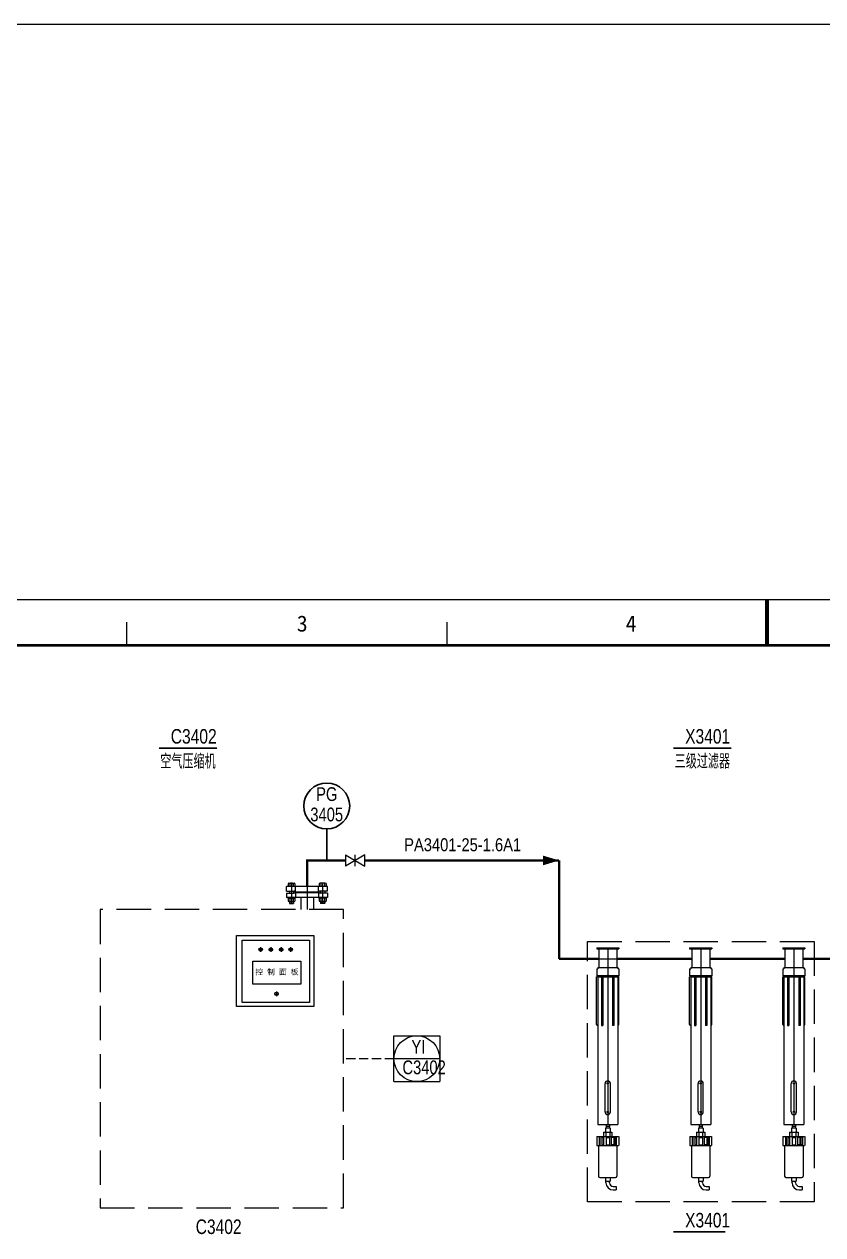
# Model space of a CAD drawing. Header units: millimetres. Extents: x 9671 to 25689, y -17516 to -2951.
# Drawn here: x 24523.6 to 24697.8, y -3214.5 to -2950.5 of the extents above; entities that cross this region are included whole.
import ezdxf
from ezdxf.enums import TextEntityAlignment as Align

# ---------------------------------------------------------------- set-up
doc = ezdxf.new("R2010")
doc.units = ezdxf.units.MM
doc.linetypes.add('CENTER', pattern=[50.8, 31.75, -6.35, 6.35, -6.35])
doc.linetypes.add('DASH', pattern=[0.35, 0.25, -0.1])
for name, color, linetype in [('instrument', 3, 'Continuous'), ('LAYER1', 3, 'CENTER'), ('PUB_TEXT', 7, 'Continuous'), ('sb', 2, 'Continuous'), ('信号线', 6, 'DASH'), ('图框', 4, 'Continuous')]:
    doc.layers.add(name, color=color, linetype=linetype)
doc.layers.add('放空气管', color=7, linetype='o_LINE', lineweight=30)
doc.styles.add('QSDI', font='SimSun.ttf', dxfattribs={"width": 0.8})
doc.styles.add('SEI', font='vcadtxt1.shx', dxfattribs={"width": 0.8, "bigfont": 'vcadhz.shx'})
doc.styles.add('XUE 100', font='vcadtxt1.shx', dxfattribs={"width": 0.85, "bigfont": 'vcadhz.shx'})
doc.styles.add('标准绘图汉字', font='VCADTXT1', dxfattribs={"width": 0.8, "bigfont": 'VCADHZ'})
doc.linetypes.add('o_LINE', pattern='A,0.5,-0.2,["o",Standard,S=0.1,R=0,X=-0.1,Y=-0.05],-0.2', length=0.9)

# ---------------------------------------------------------------- blocks, each defined once
blk = doc.blocks.new('2#图框，横')
for p, q in [((7777.69, 420), (8371.69, 420)), ((7942.44, 415), (7942.44, 410)), ((8012.32, 415), (8012.32, 410))]:
    blk.add_line(p, q)
for const_width in [0.8, 0.5]:
    blk.add_lwpolyline([(8082.19, 410), (8082.19, 420)], dxfattribs=dict(const_width=const_width))
blk.add_lwpolyline([(7802.69, 10, 1, 1, 0), (7802.69, 410, 0.6, 0.6, 0), (8361.69, 410, 0.6, 0.6, 0), (8361.69, 10, 0.6, 0.6, 0)], format="xyseb", close=True)
at = {"style": 'QSDI'}
for s, p in [('3', (7979.61, 412.98)), ('4', (8051.36, 412.98))]:
    blk.add_text(s, height=3.5, dxfattribs=at).set_placement(p)

msp = doc.modelspace()

# ---------------------------------------------------------------- linework, layer by layer
for p, q in [((24589.81, -3138.61), (24580.86, -3138.61)), ((24580.86, -3139.58), (24580.86, -3138.61)), ((24581.19, -3137.93), (24581.19, -3138.61)), ((24581.36, -3137.86), (24582.51, -3137.86)), ((24581.56, -3137.93), (24581.56, -3138.61)), ((24582.31, -3137.93), (24582.31, -3138.61)), ((24582.69, -3137.93), (24582.69, -3138.61)), ((24582.82, -3139.58), (24582.82, -3138.61)), ((24587.85, -3139.58), (24587.85, -3138.61)), ((24587.98, -3137.93), (24587.98, -3138.61)), ((24589.31, -3137.86), (24588.16, -3137.86)), ((24588.36, -3137.93), (24588.36, -3138.61)), ((24589.11, -3137.93), (24589.11, -3138.61)), ((24589.48, -3137.93), (24589.48, -3138.61)), ((24589.81, -3139.58), (24589.81, -3138.61)), ((24580.86, -3139.58), (24582.47, -3139.58)), ((24580.86, -3140.01), (24582.47, -3140.01)), ((24580.86, -3140.01), (24580.86, -3140.98)), ((24589.81, -3140.98), (24580.86, -3140.98)), ((24581.1, -3141.1), (24581.1, -3140.98)), ((24581.1, -3141.1), (24582.77, -3141.1)), ((24581.19, -3141.1), (24581.19, -3141.78)), ((24581.36, -3141.85), (24582.51, -3141.85)), ((24581.47, -3139.58), (24581.47, -3140.01)), ((24581.47, -3141.85), (24581.47, -3142.23)), ((24581.56, -3141.1), (24581.56, -3141.78)), ((24582.31, -3141.1), (24582.31, -3141.78)), ((24582.4, -3139.58), (24582.4, -3140.01)), ((24582.4, -3141.85), (24582.4, -3142.23)), ((24582.69, -3141.1), (24582.69, -3141.78)), ((24582.76, -3139.72), (24587.91, -3139.72)), ((24582.76, -3139.72), (24582.76, -3139.87)), ((24582.76, -3139.87), (24587.91, -3139.87)), ((24582.77, -3141.1), (24582.77, -3140.98)), ((24582.82, -3140.01), (24582.82, -3140.98)), ((24583.94, -3140.98), (24583.94, -3143.63)), ((24586.72, -3140.98), (24586.72, -3143.63)), ((24587.85, -3140.01), (24587.85, -3140.98)), ((24587.89, -3141.1), (24587.89, -3140.98)), ((24589.57, -3141.1), (24587.89, -3141.1)), ((24587.91, -3139.72), (24587.91, -3139.87)), ((24587.98, -3141.1), (24587.98, -3141.78)), ((24589.31, -3141.85), (24588.15, -3141.85)), ((24589.81, -3139.58), (24588.2, -3139.58)), ((24589.81, -3140.01), (24588.2, -3140.01)), ((24588.27, -3139.58), (24588.27, -3140.01)), ((24588.27, -3141.85), (24588.27, -3142.23)), ((24588.36, -3141.1), (24588.36, -3141.78)), ((24589.11, -3141.1), (24589.11, -3141.78)), ((24589.19, -3139.58), (24589.19, -3140.01)), ((24589.19, -3141.85), (24589.19, -3142.23)), ((24589.48, -3141.1), (24589.48, -3141.78)), ((24589.57, -3141.1), (24589.57, -3140.98)), ((24589.81, -3140.01), (24589.81, -3140.98)), ((24581.47, -3142.23), (24581.51, -3142.26)), ((24581.47, -3142.23), (24582.4, -3142.23)), ((24581.51, -3142.26), (24582.37, -3142.26)), ((24582.4, -3142.23), (24582.37, -3142.26)), ((24588.27, -3142.23), (24588.3, -3142.26)), ((24589.19, -3142.23), (24588.27, -3142.23)), ((24589.16, -3142.26), (24588.3, -3142.26)), ((24589.19, -3142.23), (24589.16, -3142.26)), ((24648.52, -3151.98), (24648.52, -3152.2)), ((24648.52, -3151.98), (24653.33, -3151.98)), ((24648.52, -3152.2), (24653.33, -3152.2)), ((24648.96, -3152.2), (24648.96, -3156.22)), ((24652.89, -3152.2), (24652.89, -3156.22)), ((24653.33, -3151.98), (24653.33, -3152.2)), ((24668.79, -3151.98), (24668.79, -3152.2)), ((24668.79, -3151.98), (24673.61, -3151.98)), ((24668.79, -3152.2), (24673.61, -3152.2)), ((24669.24, -3152.2), (24669.24, -3156.22)), ((24673.17, -3152.2), (24673.17, -3156.22)), ((24673.61, -3151.98), (24673.61, -3152.2)), ((24689.12, -3151.98), (24689.12, -3152.2)), ((24689.12, -3151.98), (24693.93, -3151.98)), ((24689.12, -3152.2), (24693.93, -3152.2)), ((24689.56, -3152.2), (24689.56, -3156.22)), ((24693.49, -3152.2), (24693.49, -3156.22)), ((24693.93, -3151.98), (24693.93, -3152.2)), ((24648.52, -3156.54), (24648.52, -3158.03)), ((24648.52, -3156.54), (24648.74, -3156.54)), ((24648.74, -3156.22), (24653.11, -3156.22)), ((24648.74, -3156.22), (24648.74, -3156.54)), ((24653.11, -3156.22), (24653.11, -3156.54)), ((24653.33, -3156.54), (24653.11, -3156.54)), ((24653.33, -3156.54), (24653.33, -3158.03)), ((24668.79, -3156.54), (24668.79, -3158.03)), ((24668.79, -3156.54), (24669.02, -3156.54)), ((24669.02, -3156.22), (24673.39, -3156.22)), ((24669.02, -3156.22), (24669.02, -3156.54)), ((24673.39, -3156.22), (24673.39, -3156.54)), ((24673.61, -3156.54), (24673.39, -3156.54)), ((24673.61, -3156.54), (24673.61, -3158.03)), ((24689.12, -3156.54), (24689.12, -3158.03)), ((24689.12, -3156.54), (24689.34, -3156.54)), ((24689.34, -3156.22), (24693.71, -3156.22)), ((24689.34, -3156.22), (24689.34, -3156.54)), ((24693.71, -3156.22), (24693.71, -3156.54)), ((24693.93, -3156.54), (24693.71, -3156.54)), ((24693.93, -3156.54), (24693.93, -3158.03)), ((24648.52, -3158.03), (24648.74, -3158.26)), ((24648.52, -3158.03), (24653.33, -3158.03)), ((24648.74, -3158.26), (24648.74, -3190.52)), ((24648.74, -3158.26), (24653.11, -3158.26)), ((24653.33, -3158.03), (24653.11, -3158.26)), ((24653.11, -3158.26), (24653.11, -3190.52)), ((24668.79, -3158.03), (24669.02, -3158.26)), ((24668.79, -3158.03), (24673.61, -3158.03)), ((24669.02, -3158.26), (24669.02, -3190.52)), ((24669.02, -3158.26), (24673.39, -3158.26)), ((24673.61, -3158.03), (24673.39, -3158.26)), ((24673.39, -3158.26), (24673.39, -3190.52)), ((24689.12, -3158.03), (24689.34, -3158.26)), ((24689.12, -3158.03), (24693.93, -3158.03)), ((24689.34, -3158.26), (24689.34, -3190.52)), ((24689.34, -3158.26), (24693.71, -3158.26)), ((24693.93, -3158.03), (24693.71, -3158.26)), ((24693.71, -3158.26), (24693.71, -3190.52)), ((24648.74, -3190.52), (24653.11, -3190.52)), ((24669.02, -3190.52), (24673.39, -3190.52)), ((24689.34, -3190.52), (24693.71, -3190.52))]:
    msp.add_line(p, q)
at = {"color": 1}
for p, q in [((24581.51, -3141.85), (24581.51, -3142.26)), ((24582.37, -3141.85), (24582.37, -3142.26)), ((24588.3, -3141.85), (24588.3, -3142.26)), ((24589.16, -3141.85), (24589.16, -3142.26)), ((24574.7, -3152.34), (24575.69, -3152.34)), ((24575.19, -3151.84), (24575.19, -3152.84)), ((24576.94, -3152.34), (24577.93, -3152.34)), ((24577.43, -3151.84), (24577.43, -3152.84)), ((24579.18, -3152.34), (24580.17, -3152.34)), ((24579.66, -3151.84), (24579.66, -3152.84)), ((24581.26, -3152.34), (24582.26, -3152.34)), ((24581.75, -3151.84), (24581.75, -3152.84)), ((24578.16, -3161.98), (24579.15, -3161.98)), ((24578.65, -3161.48), (24578.65, -3162.48))]:
    msp.add_line(p, q, dxfattribs=at)
at = {"color": 1, "linetype": 'CENTER', "ltscale": 5}
for p, q in [((24650.92, -3151.98), (24650.92, -3190.53)), ((24671.2, -3151.98), (24671.2, -3190.53)), ((24691.53, -3151.98), (24691.53, -3190.53)), ((24648.96, -3154.39), (24652.89, -3154.39))]:
    msp.add_line(p, q, dxfattribs=at)
at = {"color": 3, "ltscale": 5}
for p, q in [((24648.49, -3168.67), (24648.49, -3158.26)), ((24648.74, -3158.26), (24648.49, -3158.26)), ((24649.57, -3158.26), (24649.57, -3168.91)), ((24649.86, -3158.26), (24649.86, -3168.91)), ((24651.99, -3158.26), (24651.99, -3168.91)), ((24652.28, -3158.26), (24652.28, -3168.91)), ((24653.11, -3158.26), (24653.36, -3158.26)), ((24653.36, -3168.67), (24653.36, -3158.26)), ((24668.77, -3168.67), (24668.77, -3158.26)), ((24669.02, -3158.26), (24668.77, -3158.26)), ((24669.85, -3158.26), (24669.85, -3168.91)), ((24670.14, -3158.26), (24670.14, -3168.91)), ((24672.27, -3158.26), (24672.27, -3168.91)), ((24672.56, -3158.26), (24672.56, -3168.91)), ((24673.39, -3158.26), (24673.63, -3158.26)), ((24673.63, -3168.67), (24673.63, -3158.26)), ((24689.09, -3168.67), (24689.09, -3158.26)), ((24689.34, -3158.26), (24689.09, -3158.26)), ((24690.17, -3158.26), (24690.17, -3168.91)), ((24690.46, -3158.26), (24690.46, -3168.91)), ((24692.59, -3158.26), (24692.59, -3168.91)), ((24692.88, -3158.26), (24692.88, -3168.91)), ((24693.71, -3158.26), (24693.96, -3158.26)), ((24693.96, -3168.67), (24693.96, -3158.26)), ((24649.57, -3168.91), (24649.86, -3168.91)), ((24652.28, -3168.91), (24651.99, -3168.91)), ((24669.85, -3168.91), (24670.14, -3168.91)), ((24672.56, -3168.91), (24672.27, -3168.91)), ((24690.17, -3168.91), (24690.46, -3168.91)), ((24692.88, -3168.91), (24692.59, -3168.91)), ((24650.34, -3187.75), (24650.34, -3181.54)), ((24651.5, -3187.75), (24651.5, -3181.54)), ((24670.62, -3187.75), (24670.62, -3181.54)), ((24671.78, -3187.75), (24671.78, -3181.54)), ((24690.95, -3187.75), (24690.95, -3181.54)), ((24692.11, -3187.75), (24692.11, -3181.54))]:
    msp.add_line(p, q, dxfattribs=at)
at = {"color": 3, "linetype": 'Continuous'}
for p, q in [((24650, -3192.13), (24650, -3193.12)), ((24650, -3192.13), (24651.85, -3192.13)), ((24651.44, -3191.31), (24650.41, -3191.31)), ((24650.41, -3191.31), (24650.41, -3192.13)), ((24650.41, -3192.13), (24651.44, -3192.13)), ((24650.5, -3192.13), (24650.5, -3193.12)), ((24650.57, -3190.52), (24650.57, -3191.31)), ((24650.57, -3190.88), (24651.28, -3190.88)), ((24651.28, -3190.52), (24651.28, -3191.31)), ((24651.35, -3192.13), (24651.35, -3193.12)), ((24651.44, -3191.31), (24651.44, -3192.13)), ((24651.85, -3192.13), (24651.85, -3193.12)), ((24670.28, -3192.13), (24670.28, -3193.12)), ((24670.28, -3192.13), (24672.13, -3192.13)), ((24671.72, -3191.31), (24670.69, -3191.31)), ((24670.69, -3191.31), (24670.69, -3192.13)), ((24670.69, -3192.13), (24671.72, -3192.13)), ((24670.78, -3192.13), (24670.78, -3193.12)), ((24670.85, -3190.52), (24670.85, -3191.31)), ((24670.85, -3190.88), (24671.56, -3190.88)), ((24671.56, -3190.52), (24671.56, -3191.31)), ((24671.63, -3192.13), (24671.63, -3193.12)), ((24671.72, -3191.31), (24671.72, -3192.13)), ((24672.13, -3192.13), (24672.13, -3193.12)), ((24690.6, -3192.13), (24690.6, -3193.12)), ((24690.6, -3192.13), (24692.45, -3192.13)), ((24692.04, -3191.31), (24691.01, -3191.31)), ((24691.01, -3191.31), (24691.01, -3192.13)), ((24691.01, -3192.13), (24692.04, -3192.13)), ((24691.1, -3192.13), (24691.1, -3193.12)), ((24691.17, -3190.52), (24691.17, -3191.31)), ((24691.17, -3190.88), (24691.88, -3190.88)), ((24691.88, -3190.52), (24691.88, -3191.31)), ((24691.95, -3192.13), (24691.95, -3193.12)), ((24692.04, -3191.31), (24692.04, -3192.13)), ((24692.45, -3192.13), (24692.45, -3193.12)), ((24648.54, -3193.12), (24648.54, -3195.06)), ((24648.54, -3193.12), (24653.27, -3193.12)), ((24649.07, -3193.3), (24649.3, -3193.3)), ((24649.07, -3193.3), (24649.07, -3194.95)), ((24649.3, -3194.95), (24649.3, -3193.3)), ((24649.61, -3193.3), (24650.07, -3193.3)), ((24649.61, -3193.3), (24649.61, -3194.95)), ((24650.07, -3194.95), (24650.07, -3193.3)), ((24650.55, -3193.3), (24651.3, -3193.3)), ((24650.55, -3193.3), (24650.55, -3194.92)), ((24650.55, -3194.92), (24651.3, -3194.92)), ((24651.3, -3193.3), (24651.3, -3194.92)), ((24651.78, -3194.95), (24651.78, -3193.3)), ((24652.24, -3193.3), (24651.78, -3193.3)), ((24652.24, -3193.3), (24652.24, -3194.95)), ((24652.55, -3194.95), (24652.55, -3193.3)), ((24652.78, -3193.3), (24652.55, -3193.3)), ((24652.78, -3193.3), (24652.78, -3194.95)), ((24653.31, -3193.12), (24653.31, -3195.06)), ((24668.82, -3193.12), (24668.82, -3195.06)), ((24668.82, -3193.12), (24673.55, -3193.12)), ((24669.35, -3193.3), (24669.57, -3193.3)), ((24669.35, -3193.3), (24669.35, -3194.95)), ((24669.57, -3194.95), (24669.57, -3193.3)), ((24669.89, -3193.3), (24670.35, -3193.3)), ((24669.89, -3193.3), (24669.89, -3194.95)), ((24670.35, -3194.95), (24670.35, -3193.3)), ((24670.82, -3193.3), (24671.58, -3193.3)), ((24670.82, -3193.3), (24670.82, -3194.92)), ((24670.82, -3194.92), (24671.58, -3194.92)), ((24671.58, -3193.3), (24671.58, -3194.92)), ((24672.06, -3194.95), (24672.06, -3193.3)), ((24672.51, -3193.3), (24672.06, -3193.3)), ((24672.51, -3193.3), (24672.51, -3194.95)), ((24672.83, -3194.95), (24672.83, -3193.3)), ((24673.06, -3193.3), (24672.83, -3193.3)), ((24673.06, -3193.3), (24673.06, -3194.95)), ((24673.59, -3193.12), (24673.59, -3195.06)), ((24689.14, -3193.12), (24689.14, -3195.06)), ((24689.14, -3193.12), (24693.87, -3193.12)), ((24689.67, -3193.3), (24689.9, -3193.3)), ((24689.67, -3193.3), (24689.67, -3194.95)), ((24689.9, -3194.95), (24689.9, -3193.3)), ((24690.21, -3193.3), (24690.67, -3193.3)), ((24690.21, -3193.3), (24690.21, -3194.95)), ((24690.67, -3194.95), (24690.67, -3193.3)), ((24691.15, -3193.3), (24691.9, -3193.3)), ((24691.15, -3193.3), (24691.15, -3194.92)), ((24691.15, -3194.92), (24691.9, -3194.92)), ((24691.9, -3193.3), (24691.9, -3194.92)), ((24692.38, -3194.95), (24692.38, -3193.3)), ((24692.84, -3193.3), (24692.38, -3193.3)), ((24692.84, -3193.3), (24692.84, -3194.95)), ((24693.15, -3194.95), (24693.15, -3193.3)), ((24693.38, -3193.3), (24693.15, -3193.3)), ((24693.38, -3193.3), (24693.38, -3194.95)), ((24693.91, -3193.12), (24693.91, -3195.06)), ((24648.54, -3195.06), (24653.27, -3195.06)), ((24648.91, -3195.06), (24648.91, -3201.74)), ((24649.07, -3194.95), (24649.3, -3194.95)), ((24649.61, -3194.95), (24650.07, -3194.95)), ((24652.24, -3194.95), (24651.78, -3194.95)), ((24652.78, -3194.95), (24652.55, -3194.95)), ((24652.94, -3195.06), (24652.94, -3201.74)), ((24668.82, -3195.06), (24673.55, -3195.06)), ((24669.19, -3195.06), (24669.19, -3201.74)), ((24669.35, -3194.95), (24669.57, -3194.95)), ((24669.89, -3194.95), (24670.35, -3194.95)), ((24672.51, -3194.95), (24672.06, -3194.95)), ((24673.06, -3194.95), (24672.83, -3194.95)), ((24673.22, -3195.06), (24673.22, -3201.74)), ((24689.14, -3195.06), (24693.87, -3195.06)), ((24689.51, -3195.06), (24689.51, -3201.74)), ((24689.67, -3194.95), (24689.9, -3194.95)), ((24690.21, -3194.95), (24690.67, -3194.95)), ((24692.84, -3194.95), (24692.38, -3194.95)), ((24693.38, -3194.95), (24693.15, -3194.95)), ((24693.54, -3195.06), (24693.54, -3201.74)), ((24649.2, -3202.04), (24652.64, -3202.04)), ((24650.41, -3202.04), (24650.41, -3202.85)), ((24650.41, -3202.85), (24651.44, -3202.85)), ((24650.53, -3203.19), (24650.53, -3202.85)), ((24651.32, -3203.19), (24651.32, -3202.85)), ((24651.44, -3202.04), (24651.44, -3202.85)), ((24669.48, -3202.04), (24672.92, -3202.04)), ((24670.69, -3202.04), (24670.69, -3202.85)), ((24670.69, -3202.85), (24671.72, -3202.85)), ((24670.81, -3203.19), (24670.81, -3202.85)), ((24671.6, -3203.19), (24671.6, -3202.85)), ((24671.72, -3202.04), (24671.72, -3202.85)), ((24689.81, -3202.04), (24693.25, -3202.04)), ((24691.01, -3202.04), (24691.01, -3202.85)), ((24691.01, -3202.85), (24692.04, -3202.85)), ((24691.13, -3203.19), (24691.13, -3202.85)), ((24691.92, -3203.19), (24691.92, -3202.85)), ((24692.04, -3202.04), (24692.04, -3202.85)), ((24652.11, -3203.98), (24652.74, -3203.98)), ((24652.11, -3204.77), (24652.74, -3204.77)), ((24652.74, -3203.98), (24652.74, -3204.77)), ((24672.39, -3203.98), (24673.02, -3203.98)), ((24672.39, -3204.77), (24673.02, -3204.77)), ((24673.02, -3203.98), (24673.02, -3204.77)), ((24692.71, -3203.98), (24693.34, -3203.98)), ((24692.71, -3204.77), (24693.34, -3204.77)), ((24693.34, -3203.98), (24693.34, -3204.77))]:
    msp.add_line(p, q, dxfattribs=at)
msp.add_lwpolyline([(24640.32, -3132.9, 0, 2.12, 0), (24636.79, -3132.9, 2.12, 2.12, 0)], format="xyseb")
for points in [[(24569.94, -3149.26), (24586.77, -3149.26), (24586.77, -3164.77), (24569.94, -3164.77)], [(24571.17, -3150.27), (24585.87, -3150.27), (24585.87, -3163.89), (24571.17, -3163.89)], [(24573.49, -3154.88), (24583.96, -3154.88), (24583.96, -3159.91), (24573.49, -3159.91)]]:
    msp.add_lwpolyline(points, close=True)
for centre in [(24575.19, -3152.34), (24577.43, -3152.34), (24579.67, -3152.34), (24581.76, -3152.34), (24578.65, -3161.98)]:
    msp.add_circle(centre, 0.382)
at = {"color": 3, "ltscale": 5}
for centre in [(24650.92, -3181.54), (24671.2, -3181.54), (24691.53, -3181.54), (24650.92, -3187.75), (24671.2, -3187.75), (24691.53, -3187.75)]:
    msp.add_circle(centre, 0.148, dxfattribs=at)
for centre, radius, start, end in [((24581.37, -3138.14), 0.281, 48.1463, 131.8537), ((24581.94, -3138.88), 1.02, 68.4518, 111.5482), ((24582.5, -3138.14), 0.281, 48.1883, 131.8117), ((24588.17, -3138.14), 0.281, 48.1883, 131.8117), ((24588.73, -3138.88), 1.02, 68.4518, 111.5482), ((24589.29, -3138.14), 0.281, 48.1463, 131.8537), ((24581.37, -3141.57), 0.281, 228.1883, 311.8117), ((24581.94, -3140.83), 1.02, 248.4518, 291.5482), ((24582.5, -3141.57), 0.281, 228.1463, 311.8537), ((24582.41, -3140.08), 0.502, 45.0625, 82.6458), ((24582.41, -3139.51), 0.502, 277.3542, 314.9375), ((24588.26, -3140.08), 0.502, 97.3542, 134.9375), ((24588.26, -3139.51), 0.502, 225.0625, 262.6458), ((24588.17, -3141.57), 0.281, 228.1463, 311.8537), ((24588.73, -3140.83), 1.02, 248.4518, 291.5482), ((24589.29, -3141.57), 0.281, 228.1883, 311.8117)]:
    msp.add_arc(centre, radius, start, end)
for centre, radius, start, end in [((24648.74, -3168.67), 0.247, 180, 270), ((24653.11, -3168.67), 0.247, 270, 0), ((24669.02, -3168.67), 0.247, 180, 270), ((24673.39, -3168.67), 0.247, 270, 0), ((24689.34, -3168.67), 0.247, 180, 270), ((24693.71, -3168.67), 0.247, 270, 0), ((24650.92, -3181.54), 0.58, 0, 180), ((24671.2, -3181.54), 0.58, 0, 180), ((24691.53, -3181.54), 0.58, 0, 180), ((24650.92, -3187.75), 0.58, 180, 0), ((24671.2, -3187.75), 0.58, 180, 0), ((24691.53, -3187.75), 0.58, 180, 0)]:
    msp.add_arc(centre, radius, start, end, dxfattribs=at)
at = {"color": 3, "linetype": 'Continuous'}
for centre, radius, start, end in [((24649.2, -3201.74), 0.296, 180, 270), ((24652.64, -3201.74), 0.296, 270, 0), ((24669.48, -3201.74), 0.296, 180, 270), ((24672.92, -3201.74), 0.296, 270, 0), ((24689.81, -3201.74), 0.296, 180, 270), ((24693.25, -3201.74), 0.296, 270, 0), ((24652.11, -3203.19), 1.58, 180, 270), ((24652.11, -3203.19), 0.79, 180, 270), ((24672.39, -3203.19), 1.58, 180, 270), ((24672.39, -3203.19), 0.79, 180, 270), ((24692.71, -3203.19), 1.58, 180, 270), ((24692.71, -3203.19), 0.79, 180, 270)]:
    msp.add_arc(centre, radius, start, end, dxfattribs=at)
at = {"layer": 'instrument', "color": 4}
for p, q in [((24604.28, -3171.15), (24614.28, -3171.15)), ((24604.28, -3181.15), (24604.28, -3171.15)), ((24614.28, -3171.15), (24614.28, -3181.15)), ((24614.28, -3176.15), (24604.28, -3176.15)), ((24604.28, -3181.15), (24614.28, -3181.15))]:
    msp.add_line(p, q, dxfattribs=at)
msp.add_circle((24609.28, -3176.15), 5, dxfattribs=at)
at = {"layer": 'LAYER1', "color": 1, "linetype": 'CENTER'}
for p, q in [((24581.94, -3137.86), (24581.94, -3142.26)), ((24585.33, -3138.61), (24585.33, -3143.63)), ((24588.73, -3137.86), (24588.73, -3142.26))]:
    msp.add_line(p, q, dxfattribs=at)
at = {"layer": 'sb', "color": 4}
msp.add_lwpolyline([(22720.71, -2950.5), (25043.94, -2950.5), (25043.94, -3579.58), (22720.71, -3579.58)], close=True, dxfattribs=at)
at = {"layer": 'sb', "linetype": 'DASH', "ltscale": 30}
for points in [[(24540.19, -3208.67), (24593.29, -3208.67), (24593.29, -3143.63), (24540.19, -3143.63)], [(24646.48, -3150.55), (24695.98, -3150.55), (24695.98, -3207.37), (24646.48, -3207.37)]]:
    msp.add_lwpolyline(points, close=True, dxfattribs=at)
at = {"layer": '信号线', "color": 4, "ltscale": 8}
msp.add_line((24604.28, -3176.15), (24593.29, -3176.15), dxfattribs=at)
at = {"layer": '图框', "color": 2}
for p, q in [((24593.68, -3131.66), (24593.68, -3134.13)), ((24597.91, -3131.66), (24593.68, -3134.13)), ((24593.68, -3131.66), (24597.91, -3134.13)), ((24595.79, -3134.13), (24595.79, -3131.66)), ((24597.91, -3134.13), (24597.91, -3131.66))]:
    msp.add_line(p, q, dxfattribs=at)
at = {"layer": '图框', "color": 7, "const_width": 0.353}
for points in [[(24553.01, -3108.38), (24565.65, -3108.38)], [(24665.23, -3108.38), (24677.87, -3108.38)], [(24665.22, -3213.91), (24676.6, -3213.91)]]:
    msp.add_lwpolyline(points, dxfattribs=at)
at = {"layer": '放空气管', "linetype": 'ByBlock', "ltscale": 200}
msp.add_line((24589.63, -3126.02), (24589.63, -3132.9), dxfattribs=at)
at = {"layer": '放空气管', "linetype": 'ByBlock', "ltscale": 200, "const_width": 0.5}
for points in [[(24585.33, -3138.61), (24585.33, -3132.9), (24593.68, -3132.9)], [(24597.91, -3132.9), (24640.32, -3132.9), (24640.32, -3132.9)], [(24640.32, -3132.9), (24640.32, -3154.39), (24640.32, -3154.39)], [(24640.32, -3154.39), (24648.96, -3154.39)], [(24652.89, -3154.39), (24669.24, -3154.39)], [(24673.17, -3154.39), (24689.56, -3154.39)], [(24693.49, -3154.39), (24726.41, -3154.39)]]:
    msp.add_lwpolyline(points, dxfattribs=at)
at = {"layer": '放空气管', "color": 4, "linetype": 'ByBlock', "ltscale": 200}
msp.add_circle((24589.63, -3121.02), 5, dxfattribs=at)

# ---------------------------------------------------------------- block references
msp.add_blockref('2#图框，横', (16603.48, -3495.96))

# ---------------------------------------------------------------- texts
msp.add_text('控 制 面 板', height=1.196).set_placement((24574.05, -3157.82))
at = {"layer": 'PUB_TEXT', "color": 4, "style": 'SEI', "width": 0.8}
for s, p in [('PG', (24589.63, -3118.43)), ('3405', (24589.61, -3122.87))]:
    msp.add_text(s, height=3, dxfattribs=at).set_placement(p, align=Align.MIDDLE)
for s, p in [('YI', (24608.1, -3175.06)), ('C3402', (24606.14, -3179.53))]:
    msp.add_text(s, height=3, dxfattribs=at).set_placement(p)
at = {"layer": '图框', "color": 7, "style": '标准绘图汉字', "width": 0.8}
for s, p in [('空气压缩机', (24559.35, -3111.12)), ('三级过滤器', (24671.57, -3111.12))]:
    msp.add_text(s, height=3.178, dxfattribs=at).set_placement(p, align=Align.MIDDLE)
at = {"layer": '图框', "color": 7, "char_height": 3.178, "width": 2851.3784, "attachment_point": 1, "style": '标准绘图汉字'}
for s, insert in [('C3402', (24555.59, -3104.24)), ('X3401', (24667.81, -3104.24)), ('X3401', (24667.8, -3209.77)), ('C3402', (24561.03, -3211.2))]:
    msp.add_mtext(s, dxfattribs=dict(at, insert=insert))
at = {"layer": '放空气管', "linetype": 'ByBlock', "ltscale": 200, "insert": (24606.51, -3128.06), "char_height": 2.8252, "width": 2851.3784, "attachment_point": 1, "style": 'XUE 100'}
msp.add_mtext('PA3401-25-1.6A1', dxfattribs=at)

doc.saveas('drawing.dxf')
